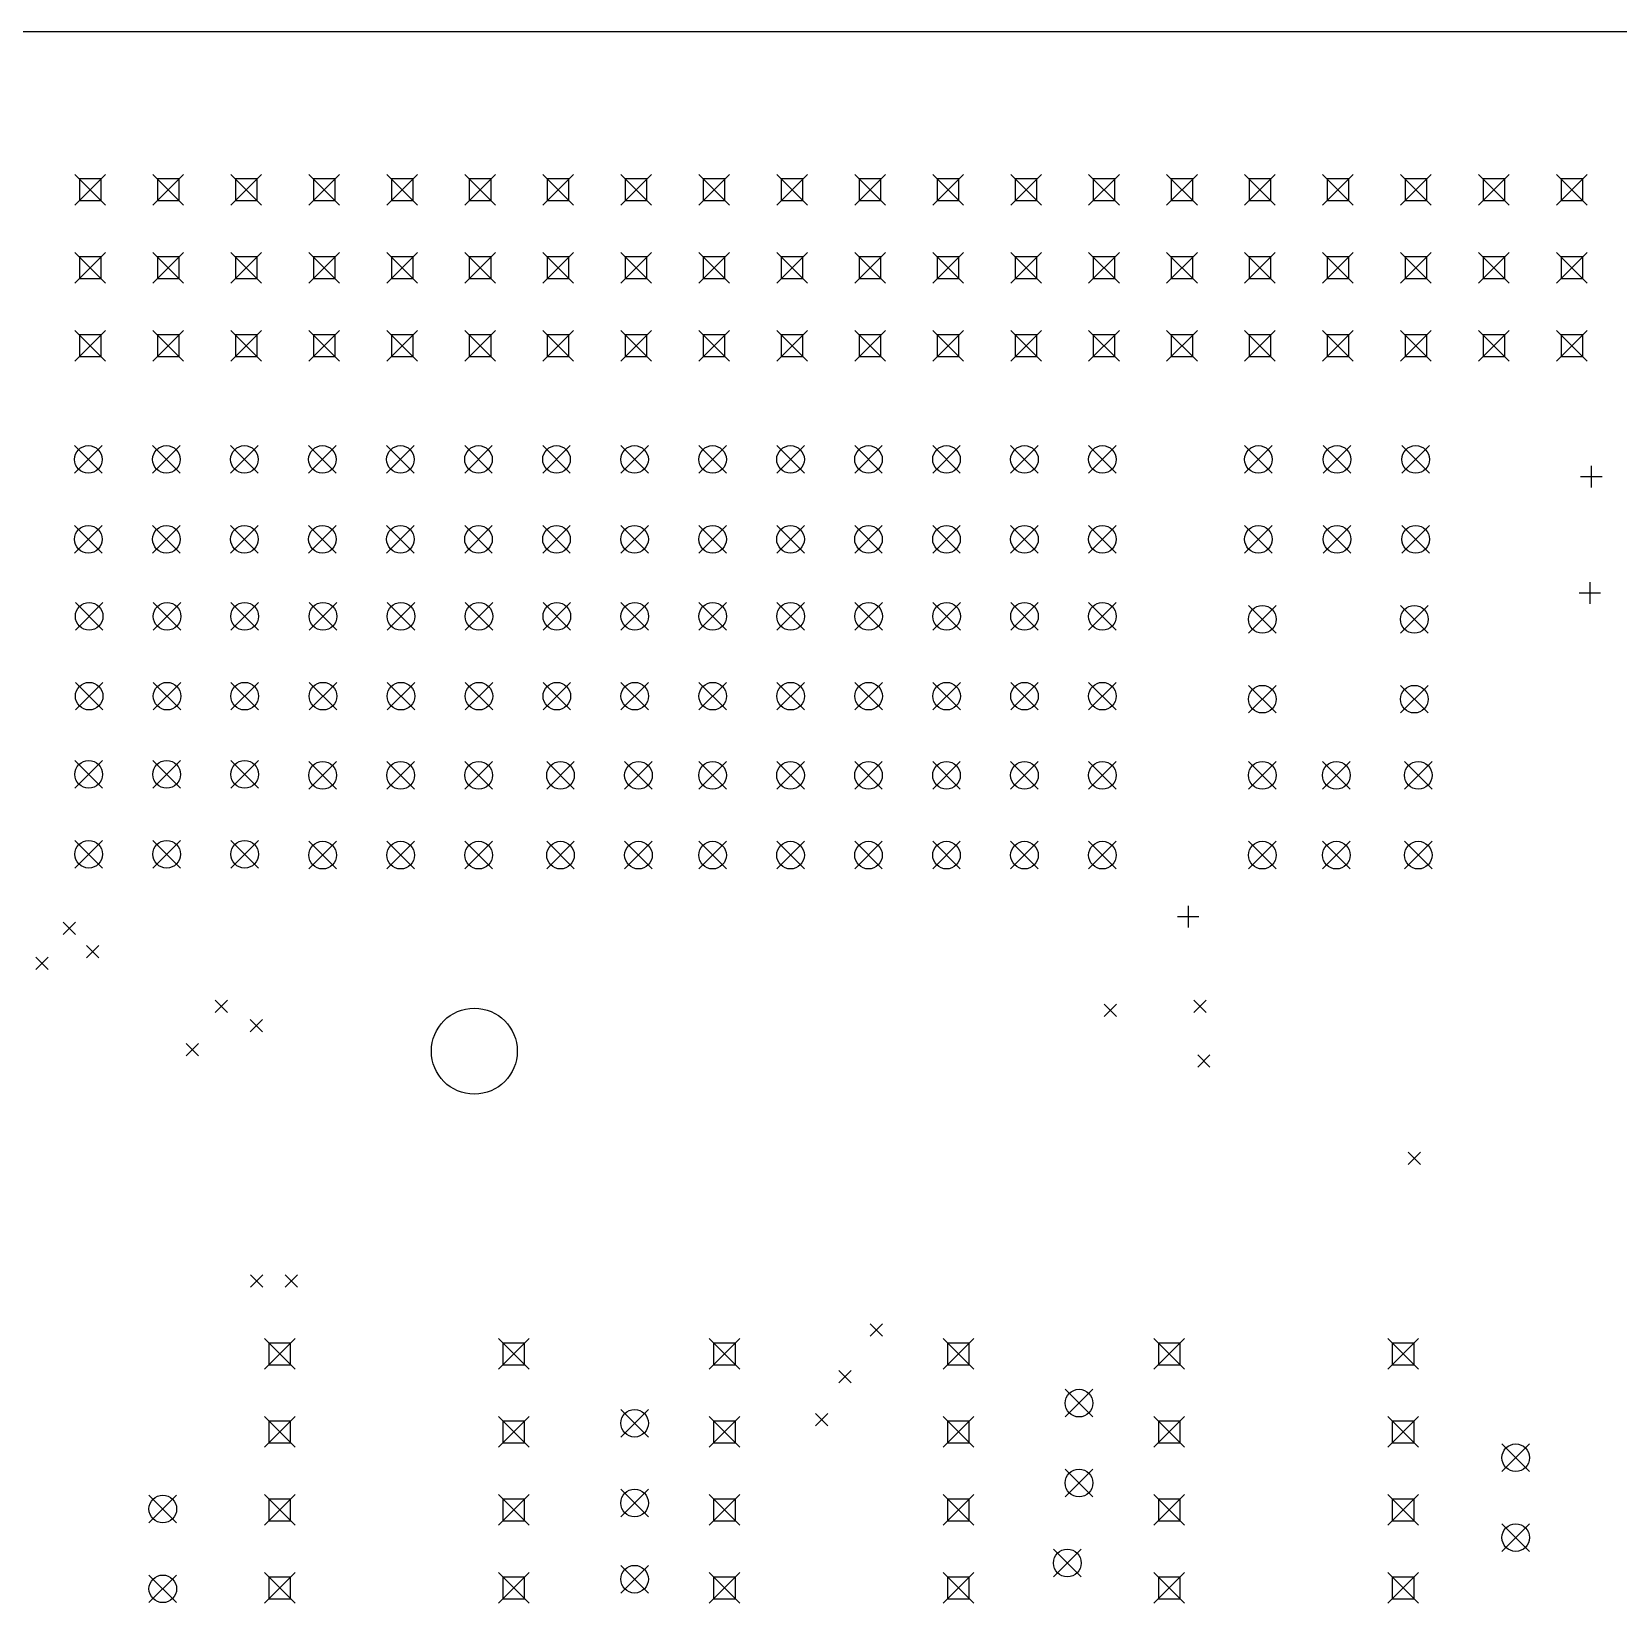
# Model space of a CAD drawing. Extents: x 10 to 419, y -285 to -23.
# Drawn here: x 265 to 316.6, y -74.2 to -23 of the extents above; entities that cross this region are included whole.
import ezdxf

# ---------------------------------------------------------------- set-up
doc = ezdxf.new("R2010")
doc.units = 0
doc.layers.add('BLACK', color=7, linetype='CONTINUOUS')

msp = doc.modelspace()

# ---------------------------------------------------------------- linework, layer by layer
at = {"layer": 'BLACK', "linetype": 'CONTINUOUS'}
for p, q in [((418.973, -23), (12.573, -23)), ((266.378, -27.6453), (267.378, -28.6453)), ((267.378, -27.6453), (266.378, -28.6453)), ((267.231, -27.7918), (266.524, -27.7918)), ((266.524, -27.7918), (266.524, -28.4989)), ((267.231, -28.4989), (267.231, -27.7918)), ((268.918, -27.6453), (269.918, -28.6453)), ((269.918, -27.6453), (268.918, -28.6453)), ((269.771, -27.7918), (269.064, -27.7918)), ((269.064, -27.7918), (269.064, -28.4989)), ((269.771, -28.4989), (269.771, -27.7918)), ((271.458, -27.6453), (272.458, -28.6453)), ((272.458, -27.6453), (271.458, -28.6453)), ((272.311, -27.7918), (271.604, -27.7918)), ((271.604, -27.7918), (271.604, -28.4989)), ((272.311, -28.4989), (272.311, -27.7918)), ((273.998, -27.6453), (274.998, -28.6453)), ((274.998, -27.6453), (273.998, -28.6453)), ((274.851, -27.7918), (274.144, -27.7918)), ((274.144, -27.7918), (274.144, -28.4989)), ((274.851, -28.4989), (274.851, -27.7918)), ((276.538, -27.6453), (277.538, -28.6453)), ((277.538, -27.6453), (276.538, -28.6453)), ((277.391, -27.7918), (276.684, -27.7918)), ((276.684, -27.7918), (276.684, -28.4989)), ((277.391, -28.4989), (277.391, -27.7918)), ((279.078, -27.6453), (280.078, -28.6453)), ((280.078, -27.6453), (279.078, -28.6453)), ((279.931, -27.7918), (279.224, -27.7918)), ((279.224, -27.7918), (279.224, -28.4989)), ((279.931, -28.4989), (279.931, -27.7918)), ((281.618, -27.6453), (282.618, -28.6453)), ((282.618, -27.6453), (281.618, -28.6453)), ((282.471, -27.7918), (281.764, -27.7918)), ((281.764, -27.7918), (281.764, -28.4989)), ((282.471, -28.4989), (282.471, -27.7918)), ((284.158, -27.6453), (285.158, -28.6453)), ((285.158, -27.6453), (284.158, -28.6453)), ((285.011, -27.7918), (284.304, -27.7918)), ((284.304, -27.7918), (284.304, -28.4989)), ((285.011, -28.4989), (285.011, -27.7918)), ((286.698, -27.6453), (287.698, -28.6453)), ((287.698, -27.6453), (286.698, -28.6453)), ((287.551, -27.7918), (286.844, -27.7918)), ((286.844, -27.7918), (286.844, -28.4989)), ((287.551, -28.4989), (287.551, -27.7918)), ((289.238, -27.6453), (290.238, -28.6453)), ((290.238, -27.6453), (289.238, -28.6453)), ((290.091, -27.7918), (289.384, -27.7918)), ((289.384, -27.7918), (289.384, -28.4989)), ((290.091, -28.4989), (290.091, -27.7918)), ((291.778, -27.6453), (292.778, -28.6453)), ((292.778, -27.6453), (291.778, -28.6453)), ((292.631, -27.7918), (291.924, -27.7918)), ((291.924, -27.7918), (291.924, -28.4989)), ((292.631, -28.4989), (292.631, -27.7918)), ((294.318, -27.6453), (295.318, -28.6453)), ((295.318, -27.6453), (294.318, -28.6453)), ((295.171, -27.7918), (294.464, -27.7918)), ((294.464, -27.7918), (294.464, -28.4989)), ((295.171, -28.4989), (295.171, -27.7918)), ((296.858, -27.6453), (297.858, -28.6453)), ((297.858, -27.6453), (296.858, -28.6453)), ((297.711, -27.7918), (297.004, -27.7918)), ((297.004, -27.7918), (297.004, -28.4989)), ((297.711, -28.4989), (297.711, -27.7918)), ((299.398, -27.6453), (300.398, -28.6453)), ((300.398, -27.6453), (299.398, -28.6453)), ((300.251, -27.7918), (299.544, -27.7918)), ((299.544, -27.7918), (299.544, -28.4989)), ((300.251, -28.4989), (300.251, -27.7918)), ((301.938, -27.6453), (302.938, -28.6453)), ((302.938, -27.6453), (301.938, -28.6453)), ((302.791, -27.7918), (302.084, -27.7918)), ((302.084, -27.7918), (302.084, -28.4989)), ((302.791, -28.4989), (302.791, -27.7918)), ((304.478, -27.6453), (305.478, -28.6453)), ((305.478, -27.6453), (304.478, -28.6453)), ((305.331, -27.7918), (304.624, -27.7918)), ((304.624, -27.7918), (304.624, -28.4989)), ((305.331, -28.4989), (305.331, -27.7918)), ((307.018, -27.6453), (308.018, -28.6453)), ((308.018, -27.6453), (307.018, -28.6453)), ((307.871, -27.7918), (307.164, -27.7918)), ((307.164, -27.7918), (307.164, -28.4989)), ((307.871, -28.4989), (307.871, -27.7918)), ((309.558, -27.6453), (310.558, -28.6453)), ((310.558, -27.6453), (309.558, -28.6453)), ((310.411, -27.7918), (309.704, -27.7918)), ((309.704, -27.7918), (309.704, -28.4989)), ((310.411, -28.4989), (310.411, -27.7918)), ((312.098, -27.6453), (313.098, -28.6453)), ((313.098, -27.6453), (312.098, -28.6453)), ((312.951, -27.7918), (312.244, -27.7918)), ((312.244, -27.7918), (312.244, -28.4989)), ((312.951, -28.4989), (312.951, -27.7918)), ((314.638, -27.6453), (315.638, -28.6453)), ((315.638, -27.6453), (314.638, -28.6453)), ((315.491, -27.7918), (314.784, -27.7918)), ((314.784, -27.7918), (314.784, -28.4989)), ((315.491, -28.4989), (315.491, -27.7918)), ((266.524, -28.4989), (267.231, -28.4989)), ((269.064, -28.4989), (269.771, -28.4989)), ((271.604, -28.4989), (272.311, -28.4989)), ((274.144, -28.4989), (274.851, -28.4989)), ((276.684, -28.4989), (277.391, -28.4989)), ((279.224, -28.4989), (279.931, -28.4989)), ((281.764, -28.4989), (282.471, -28.4989)), ((284.304, -28.4989), (285.011, -28.4989)), ((286.844, -28.4989), (287.551, -28.4989)), ((289.384, -28.4989), (290.091, -28.4989)), ((291.924, -28.4989), (292.631, -28.4989)), ((294.464, -28.4989), (295.171, -28.4989)), ((297.004, -28.4989), (297.711, -28.4989)), ((299.544, -28.4989), (300.251, -28.4989)), ((302.084, -28.4989), (302.791, -28.4989)), ((304.624, -28.4989), (305.331, -28.4989)), ((307.164, -28.4989), (307.871, -28.4989)), ((309.704, -28.4989), (310.411, -28.4989)), ((312.244, -28.4989), (312.951, -28.4989)), ((314.784, -28.4989), (315.491, -28.4989)), ((266.378, -30.1853), (267.378, -31.1853)), ((267.378, -30.1853), (266.378, -31.1853)), ((267.231, -30.3318), (266.524, -30.3318)), ((266.524, -30.3318), (266.524, -31.0389)), ((267.231, -31.0389), (267.231, -30.3318)), ((268.918, -30.1853), (269.918, -31.1853)), ((269.918, -30.1853), (268.918, -31.1853)), ((269.771, -30.3318), (269.064, -30.3318)), ((269.064, -30.3318), (269.064, -31.0389)), ((269.771, -31.0389), (269.771, -30.3318)), ((271.458, -30.1853), (272.458, -31.1853)), ((272.458, -30.1853), (271.458, -31.1853)), ((272.311, -30.3318), (271.604, -30.3318)), ((271.604, -30.3318), (271.604, -31.0389)), ((272.311, -31.0389), (272.311, -30.3318)), ((273.998, -30.1853), (274.998, -31.1853)), ((274.998, -30.1853), (273.998, -31.1853)), ((274.851, -30.3318), (274.144, -30.3318)), ((274.144, -30.3318), (274.144, -31.0389)), ((274.851, -31.0389), (274.851, -30.3318)), ((276.538, -30.1853), (277.538, -31.1853)), ((277.538, -30.1853), (276.538, -31.1853)), ((277.391, -30.3318), (276.684, -30.3318)), ((276.684, -30.3318), (276.684, -31.0389)), ((277.391, -31.0389), (277.391, -30.3318)), ((279.078, -30.1853), (280.078, -31.1853)), ((280.078, -30.1853), (279.078, -31.1853)), ((279.931, -30.3318), (279.224, -30.3318)), ((279.224, -30.3318), (279.224, -31.0389)), ((279.931, -31.0389), (279.931, -30.3318)), ((281.618, -30.1853), (282.618, -31.1853)), ((282.618, -30.1853), (281.618, -31.1853)), ((282.471, -30.3318), (281.764, -30.3318)), ((281.764, -30.3318), (281.764, -31.0389)), ((282.471, -31.0389), (282.471, -30.3318)), ((284.158, -30.1853), (285.158, -31.1853)), ((285.158, -30.1853), (284.158, -31.1853)), ((285.011, -30.3318), (284.304, -30.3318)), ((284.304, -30.3318), (284.304, -31.0389)), ((285.011, -31.0389), (285.011, -30.3318)), ((286.698, -30.1853), (287.698, -31.1853)), ((287.698, -30.1853), (286.698, -31.1853)), ((287.551, -30.3318), (286.844, -30.3318)), ((286.844, -30.3318), (286.844, -31.0389)), ((287.551, -31.0389), (287.551, -30.3318)), ((289.238, -30.1853), (290.238, -31.1853)), ((290.238, -30.1853), (289.238, -31.1853)), ((290.091, -30.3318), (289.384, -30.3318)), ((289.384, -30.3318), (289.384, -31.0389)), ((290.091, -31.0389), (290.091, -30.3318)), ((291.778, -30.1853), (292.778, -31.1853)), ((292.778, -30.1853), (291.778, -31.1853)), ((292.631, -30.3318), (291.924, -30.3318)), ((291.924, -30.3318), (291.924, -31.0389)), ((292.631, -31.0389), (292.631, -30.3318)), ((294.318, -30.1853), (295.318, -31.1853)), ((295.318, -30.1853), (294.318, -31.1853)), ((295.171, -30.3318), (294.464, -30.3318)), ((294.464, -30.3318), (294.464, -31.0389)), ((295.171, -31.0389), (295.171, -30.3318)), ((296.858, -30.1853), (297.858, -31.1853)), ((297.858, -30.1853), (296.858, -31.1853)), ((297.711, -30.3318), (297.004, -30.3318)), ((297.004, -30.3318), (297.004, -31.0389)), ((297.711, -31.0389), (297.711, -30.3318)), ((299.398, -30.1853), (300.398, -31.1853)), ((300.398, -30.1853), (299.398, -31.1853)), ((300.251, -30.3318), (299.544, -30.3318)), ((299.544, -30.3318), (299.544, -31.0389)), ((300.251, -31.0389), (300.251, -30.3318)), ((301.938, -30.1853), (302.938, -31.1853)), ((302.938, -30.1853), (301.938, -31.1853)), ((302.791, -30.3318), (302.084, -30.3318)), ((302.084, -30.3318), (302.084, -31.0389)), ((302.791, -31.0389), (302.791, -30.3318)), ((304.478, -30.1853), (305.478, -31.1853)), ((305.478, -30.1853), (304.478, -31.1853)), ((305.331, -30.3318), (304.624, -30.3318)), ((304.624, -30.3318), (304.624, -31.0389)), ((305.331, -31.0389), (305.331, -30.3318)), ((307.018, -30.1853), (308.018, -31.1853)), ((308.018, -30.1853), (307.018, -31.1853)), ((307.871, -30.3318), (307.164, -30.3318)), ((307.164, -30.3318), (307.164, -31.0389)), ((307.871, -31.0389), (307.871, -30.3318)), ((309.558, -30.1853), (310.558, -31.1853)), ((310.558, -30.1853), (309.558, -31.1853)), ((310.411, -30.3318), (309.704, -30.3318)), ((309.704, -30.3318), (309.704, -31.0389)), ((310.411, -31.0389), (310.411, -30.3318)), ((312.098, -30.1853), (313.098, -31.1853)), ((313.098, -30.1853), (312.098, -31.1853)), ((312.951, -30.3318), (312.244, -30.3318)), ((312.244, -30.3318), (312.244, -31.0389)), ((312.951, -31.0389), (312.951, -30.3318)), ((314.638, -30.1853), (315.638, -31.1853)), ((315.638, -30.1853), (314.638, -31.1853)), ((315.491, -30.3318), (314.784, -30.3318)), ((314.784, -30.3318), (314.784, -31.0389)), ((315.491, -31.0389), (315.491, -30.3318)), ((266.524, -31.0389), (267.231, -31.0389)), ((269.064, -31.0389), (269.771, -31.0389)), ((271.604, -31.0389), (272.311, -31.0389)), ((274.144, -31.0389), (274.851, -31.0389)), ((276.684, -31.0389), (277.391, -31.0389)), ((279.224, -31.0389), (279.931, -31.0389)), ((281.764, -31.0389), (282.471, -31.0389)), ((284.304, -31.0389), (285.011, -31.0389)), ((286.844, -31.0389), (287.551, -31.0389)), ((289.384, -31.0389), (290.091, -31.0389)), ((291.924, -31.0389), (292.631, -31.0389)), ((294.464, -31.0389), (295.171, -31.0389)), ((297.004, -31.0389), (297.711, -31.0389)), ((299.544, -31.0389), (300.251, -31.0389)), ((302.084, -31.0389), (302.791, -31.0389)), ((304.624, -31.0389), (305.331, -31.0389)), ((307.164, -31.0389), (307.871, -31.0389)), ((309.704, -31.0389), (310.411, -31.0389)), ((312.244, -31.0389), (312.951, -31.0389)), ((314.784, -31.0389), (315.491, -31.0389)), ((266.378, -32.7253), (267.378, -33.7253)), ((267.378, -32.7253), (266.378, -33.7253)), ((267.231, -32.8718), (266.524, -32.8718)), ((266.524, -32.8718), (266.524, -33.5789)), ((267.231, -33.5789), (267.231, -32.8718)), ((268.918, -32.7253), (269.918, -33.7253)), ((269.918, -32.7253), (268.918, -33.7253)), ((269.771, -32.8718), (269.064, -32.8718)), ((269.064, -32.8718), (269.064, -33.5789)), ((269.771, -33.5789), (269.771, -32.8718)), ((271.458, -32.7253), (272.458, -33.7253)), ((272.458, -32.7253), (271.458, -33.7253)), ((272.311, -32.8718), (271.604, -32.8718)), ((271.604, -32.8718), (271.604, -33.5789)), ((272.311, -33.5789), (272.311, -32.8718)), ((273.998, -32.7253), (274.998, -33.7253)), ((274.998, -32.7253), (273.998, -33.7253)), ((274.851, -32.8718), (274.144, -32.8718)), ((274.144, -32.8718), (274.144, -33.5789)), ((274.851, -33.5789), (274.851, -32.8718)), ((276.538, -32.7253), (277.538, -33.7253)), ((277.538, -32.7253), (276.538, -33.7253)), ((277.391, -32.8718), (276.684, -32.8718)), ((276.684, -32.8718), (276.684, -33.5789)), ((277.391, -33.5789), (277.391, -32.8718)), ((279.078, -32.7253), (280.078, -33.7253)), ((280.078, -32.7253), (279.078, -33.7253)), ((279.931, -32.8718), (279.224, -32.8718)), ((279.224, -32.8718), (279.224, -33.5789)), ((279.931, -33.5789), (279.931, -32.8718)), ((281.618, -32.7253), (282.618, -33.7253)), ((282.618, -32.7253), (281.618, -33.7253)), ((282.471, -32.8718), (281.764, -32.8718)), ((281.764, -32.8718), (281.764, -33.5789)), ((282.471, -33.5789), (282.471, -32.8718)), ((284.158, -32.7253), (285.158, -33.7253)), ((285.158, -32.7253), (284.158, -33.7253)), ((285.011, -32.8718), (284.304, -32.8718)), ((284.304, -32.8718), (284.304, -33.5789)), ((285.011, -33.5789), (285.011, -32.8718)), ((286.698, -32.7253), (287.698, -33.7253)), ((287.698, -32.7253), (286.698, -33.7253)), ((287.551, -32.8718), (286.844, -32.8718)), ((286.844, -32.8718), (286.844, -33.5789)), ((287.551, -33.5789), (287.551, -32.8718)), ((289.238, -32.7253), (290.238, -33.7253)), ((290.238, -32.7253), (289.238, -33.7253)), ((290.091, -32.8718), (289.384, -32.8718)), ((289.384, -32.8718), (289.384, -33.5789)), ((290.091, -33.5789), (290.091, -32.8718)), ((291.778, -32.7253), (292.778, -33.7253)), ((292.778, -32.7253), (291.778, -33.7253)), ((292.631, -32.8718), (291.924, -32.8718)), ((291.924, -32.8718), (291.924, -33.5789)), ((292.631, -33.5789), (292.631, -32.8718)), ((294.318, -32.7253), (295.318, -33.7253)), ((295.318, -32.7253), (294.318, -33.7253)), ((295.171, -32.8718), (294.464, -32.8718)), ((294.464, -32.8718), (294.464, -33.5789)), ((295.171, -33.5789), (295.171, -32.8718)), ((296.858, -32.7253), (297.858, -33.7253)), ((297.858, -32.7253), (296.858, -33.7253)), ((297.711, -32.8718), (297.004, -32.8718)), ((297.004, -32.8718), (297.004, -33.5789)), ((297.711, -33.5789), (297.711, -32.8718)), ((299.398, -32.7253), (300.398, -33.7253)), ((300.398, -32.7253), (299.398, -33.7253)), ((300.251, -32.8718), (299.544, -32.8718)), ((299.544, -32.8718), (299.544, -33.5789)), ((300.251, -33.5789), (300.251, -32.8718)), ((301.938, -32.7253), (302.938, -33.7253)), ((302.938, -32.7253), (301.938, -33.7253)), ((302.791, -32.8718), (302.084, -32.8718)), ((302.084, -32.8718), (302.084, -33.5789)), ((302.791, -33.5789), (302.791, -32.8718)), ((304.478, -32.7253), (305.478, -33.7253)), ((305.478, -32.7253), (304.478, -33.7253)), ((305.331, -32.8718), (304.624, -32.8718)), ((304.624, -32.8718), (304.624, -33.5789)), ((305.331, -33.5789), (305.331, -32.8718)), ((307.018, -32.7253), (308.018, -33.7253)), ((308.018, -32.7253), (307.018, -33.7253)), ((307.871, -32.8718), (307.164, -32.8718)), ((307.164, -32.8718), (307.164, -33.5789)), ((307.871, -33.5789), (307.871, -32.8718)), ((309.558, -32.7253), (310.558, -33.7253)), ((310.558, -32.7253), (309.558, -33.7253)), ((310.411, -32.8718), (309.704, -32.8718)), ((309.704, -32.8718), (309.704, -33.5789)), ((310.411, -33.5789), (310.411, -32.8718)), ((312.098, -32.7253), (313.098, -33.7253)), ((313.098, -32.7253), (312.098, -33.7253)), ((312.951, -32.8718), (312.244, -32.8718)), ((312.244, -32.8718), (312.244, -33.5789)), ((312.951, -33.5789), (312.951, -32.8718)), ((314.638, -32.7253), (315.638, -33.7253)), ((315.638, -32.7253), (314.638, -33.7253)), ((315.491, -32.8718), (314.784, -32.8718)), ((314.784, -32.8718), (314.784, -33.5789)), ((315.491, -33.5789), (315.491, -32.8718)), ((266.524, -33.5789), (267.231, -33.5789)), ((269.064, -33.5789), (269.771, -33.5789)), ((271.604, -33.5789), (272.311, -33.5789)), ((274.144, -33.5789), (274.851, -33.5789)), ((276.684, -33.5789), (277.391, -33.5789)), ((279.224, -33.5789), (279.931, -33.5789)), ((281.764, -33.5789), (282.471, -33.5789)), ((284.304, -33.5789), (285.011, -33.5789)), ((286.844, -33.5789), (287.551, -33.5789)), ((289.384, -33.5789), (290.091, -33.5789)), ((291.924, -33.5789), (292.631, -33.5789)), ((294.464, -33.5789), (295.171, -33.5789)), ((297.004, -33.5789), (297.711, -33.5789)), ((299.544, -33.5789), (300.251, -33.5789)), ((302.084, -33.5789), (302.791, -33.5789)), ((304.624, -33.5789), (305.331, -33.5789)), ((307.164, -33.5789), (307.871, -33.5789)), ((309.704, -33.5789), (310.411, -33.5789)), ((312.244, -33.5789), (312.951, -33.5789)), ((314.784, -33.5789), (315.491, -33.5789)), ((266.366, -36.4791), (267.266, -37.3791)), ((267.266, -36.4791), (266.366, -37.3791)), ((268.907, -36.4791), (269.807, -37.3791)), ((269.807, -36.4791), (268.907, -37.3791)), ((271.449, -36.4791), (272.349, -37.3791)), ((272.349, -36.4791), (271.449, -37.3791)), ((273.99, -36.4791), (274.89, -37.3791)), ((274.89, -36.4791), (273.99, -37.3791)), ((276.531, -36.4791), (277.431, -37.3791)), ((277.431, -36.4791), (276.531, -37.3791)), ((279.073, -36.4791), (279.973, -37.3791)), ((279.973, -36.4791), (279.073, -37.3791)), ((281.614, -36.4791), (282.514, -37.3791)), ((282.514, -36.4791), (281.614, -37.3791)), ((284.156, -36.4791), (285.056, -37.3791)), ((285.056, -36.4791), (284.156, -37.3791)), ((286.697, -36.4791), (287.597, -37.3791)), ((287.597, -36.4791), (286.697, -37.3791)), ((289.237, -36.4791), (290.137, -37.3791)), ((290.137, -36.4791), (289.237, -37.3791)), ((291.777, -36.4791), (292.677, -37.3791)), ((292.677, -36.4791), (291.777, -37.3791)), ((294.317, -36.4791), (295.217, -37.3791)), ((295.217, -36.4791), (294.317, -37.3791)), ((296.857, -36.4791), (297.757, -37.3791)), ((297.757, -36.4791), (296.857, -37.3791)), ((299.397, -36.4791), (300.297, -37.3791)), ((300.297, -36.4791), (299.397, -37.3791)), ((304.477, -36.4791), (305.377, -37.3791)), ((305.377, -36.4791), (304.477, -37.3791)), ((307.038, -36.4791), (307.938, -37.3791)), ((307.938, -36.4791), (307.038, -37.3791)), ((309.599, -36.4791), (310.499, -37.3791)), ((310.499, -36.4791), (309.599, -37.3791)), ((315.77, -37.14), (315.77, -37.84)), ((315.42, -37.49), (316.12, -37.49)), ((266.366, -39.0791), (267.266, -39.9791)), ((267.266, -39.0791), (266.366, -39.9791)), ((268.907, -39.0791), (269.807, -39.9791)), ((269.807, -39.0791), (268.907, -39.9791)), ((271.449, -39.0791), (272.349, -39.9791)), ((272.349, -39.0791), (271.449, -39.9791)), ((273.99, -39.0791), (274.89, -39.9791)), ((274.89, -39.0791), (273.99, -39.9791)), ((276.531, -39.0791), (277.431, -39.9791)), ((277.431, -39.0791), (276.531, -39.9791)), ((279.073, -39.0791), (279.973, -39.9791)), ((279.973, -39.0791), (279.073, -39.9791)), ((281.614, -39.0791), (282.514, -39.9791)), ((282.514, -39.0791), (281.614, -39.9791)), ((284.156, -39.0791), (285.056, -39.9791)), ((285.056, -39.0791), (284.156, -39.9791)), ((286.697, -39.0791), (287.597, -39.9791)), ((287.597, -39.0791), (286.697, -39.9791)), ((289.237, -39.0791), (290.137, -39.9791)), ((290.137, -39.0791), (289.237, -39.9791)), ((291.777, -39.0791), (292.677, -39.9791)), ((292.677, -39.0791), (291.777, -39.9791)), ((294.317, -39.0791), (295.217, -39.9791)), ((295.217, -39.0791), (294.317, -39.9791)), ((296.857, -39.0791), (297.757, -39.9791)), ((297.757, -39.0791), (296.857, -39.9791)), ((299.397, -39.0791), (300.297, -39.9791)), ((300.297, -39.0791), (299.397, -39.9791)), ((304.477, -39.0791), (305.377, -39.9791)), ((305.377, -39.0791), (304.477, -39.9791)), ((307.038, -39.0791), (307.938, -39.9791)), ((307.938, -39.0791), (307.038, -39.9791)), ((309.599, -39.0791), (310.499, -39.9791)), ((310.499, -39.0791), (309.599, -39.9791)), ((315.372, -41.2771), (316.072, -41.2771)), ((315.722, -40.9271), (315.722, -41.6271)), ((266.391, -41.5891), (267.291, -42.4891)), ((267.291, -41.5891), (266.391, -42.4891)), ((268.93, -41.5891), (269.83, -42.4891)), ((269.83, -41.5891), (268.93, -42.4891)), ((271.457, -41.5891), (272.357, -42.4891)), ((272.357, -41.5891), (271.457, -42.4891)), ((274.008, -41.5891), (274.908, -42.4891)), ((274.908, -41.5891), (274.008, -42.4891)), ((276.547, -41.5891), (277.447, -42.4891)), ((277.447, -41.5891), (276.547, -42.4891)), ((279.086, -41.5891), (279.986, -42.4891)), ((279.986, -41.5891), (279.086, -42.4891)), ((281.625, -41.5891), (282.525, -42.4891)), ((282.525, -41.5891), (281.625, -42.4891)), ((284.164, -41.5891), (285.064, -42.4891)), ((285.064, -41.5891), (284.164, -42.4891)), ((286.703, -41.5891), (287.603, -42.4891)), ((287.603, -41.5891), (286.703, -42.4891)), ((289.241, -41.5891), (290.141, -42.4891)), ((290.141, -41.5891), (289.241, -42.4891)), ((291.78, -41.5891), (292.68, -42.4891)), ((292.68, -41.5891), (291.78, -42.4891)), ((294.319, -41.5891), (295.219, -42.4891)), ((295.219, -41.5891), (294.319, -42.4891)), ((296.858, -41.5891), (297.758, -42.4891)), ((297.758, -41.5891), (296.858, -42.4891)), ((299.397, -41.5891), (300.297, -42.4891)), ((300.297, -41.5891), (299.397, -42.4891)), ((304.604, -41.6861), (305.504, -42.5861)), ((305.504, -41.6861), (304.604, -42.5861)), ((309.557, -41.6861), (310.457, -42.5861)), ((310.457, -41.6861), (309.557, -42.5861)), ((266.391, -44.1891), (267.291, -45.0891)), ((267.291, -44.1891), (266.391, -45.0891)), ((268.93, -44.1891), (269.83, -45.0891)), ((269.83, -44.1891), (268.93, -45.0891)), ((271.457, -44.1891), (272.357, -45.0891)), ((272.357, -44.1891), (271.457, -45.0891)), ((274.008, -44.1891), (274.908, -45.0891)), ((274.908, -44.1891), (274.008, -45.0891)), ((276.547, -44.1891), (277.447, -45.0891)), ((277.447, -44.1891), (276.547, -45.0891)), ((279.086, -44.1891), (279.986, -45.0891)), ((279.986, -44.1891), (279.086, -45.0891)), ((281.625, -44.1891), (282.525, -45.0891)), ((282.525, -44.1891), (281.625, -45.0891)), ((284.164, -44.1891), (285.064, -45.0891)), ((285.064, -44.1891), (284.164, -45.0891)), ((286.703, -44.1891), (287.603, -45.0891)), ((287.603, -44.1891), (286.703, -45.0891)), ((289.241, -44.1891), (290.141, -45.0891)), ((290.141, -44.1891), (289.241, -45.0891)), ((291.78, -44.1891), (292.68, -45.0891)), ((292.68, -44.1891), (291.78, -45.0891)), ((294.319, -44.1891), (295.219, -45.0891)), ((295.219, -44.1891), (294.319, -45.0891)), ((296.858, -44.1891), (297.758, -45.0891)), ((297.758, -44.1891), (296.858, -45.0891)), ((299.397, -44.1891), (300.297, -45.0891)), ((300.297, -44.1891), (299.397, -45.0891)), ((304.604, -44.2861), (305.504, -45.1861)), ((305.504, -44.2861), (304.604, -45.1861)), ((309.557, -44.2861), (310.457, -45.1861)), ((310.457, -44.2861), (309.557, -45.1861)), ((266.377, -46.7361), (267.277, -47.6361)), ((267.277, -46.7361), (266.377, -47.6361)), ((268.917, -46.7361), (269.817, -47.6361)), ((269.817, -46.7361), (268.917, -47.6361)), ((271.457, -46.7361), (272.357, -47.6361)), ((272.357, -46.7361), (271.457, -47.6361)), ((273.997, -46.7661), (274.897, -47.6661)), ((274.897, -46.7661), (273.997, -47.6661)), ((276.537, -46.7661), (277.437, -47.6661)), ((277.437, -46.7661), (276.537, -47.6661)), ((279.077, -46.7661), (279.977, -47.6661)), ((279.977, -46.7661), (279.077, -47.6661)), ((281.744, -46.7661), (282.644, -47.6661)), ((282.644, -46.7661), (281.744, -47.6661)), ((284.284, -46.7661), (285.184, -47.6661)), ((285.184, -46.7661), (284.284, -47.6661)), ((286.697, -46.7661), (287.597, -47.6661)), ((287.597, -46.7661), (286.697, -47.6661)), ((289.237, -46.7661), (290.137, -47.6661)), ((290.137, -46.7661), (289.237, -47.6661)), ((291.777, -46.7661), (292.677, -47.6661)), ((292.677, -46.7661), (291.777, -47.6661)), ((294.317, -46.7661), (295.217, -47.6661)), ((295.217, -46.7661), (294.317, -47.6661)), ((296.857, -46.7661), (297.757, -47.6661)), ((297.757, -46.7661), (296.857, -47.6661)), ((299.397, -46.7661), (300.297, -47.6661)), ((300.297, -46.7661), (299.397, -47.6661)), ((304.604, -46.7661), (305.504, -47.6661)), ((305.504, -46.7661), (304.604, -47.6661)), ((307.017, -46.7661), (307.917, -47.6661)), ((307.917, -46.7661), (307.017, -47.6661)), ((309.684, -46.7661), (310.584, -47.6661)), ((310.584, -46.7661), (309.684, -47.6661)), ((266.377, -49.3361), (267.277, -50.2361)), ((267.277, -49.3361), (266.377, -50.2361)), ((268.917, -49.3361), (269.817, -50.2361)), ((269.817, -49.3361), (268.917, -50.2361)), ((271.457, -49.3361), (272.357, -50.2361)), ((272.357, -49.3361), (271.457, -50.2361)), ((273.997, -49.3661), (274.897, -50.2661)), ((274.897, -49.3661), (273.997, -50.2661)), ((276.537, -49.3661), (277.437, -50.2661)), ((277.437, -49.3661), (276.537, -50.2661)), ((279.077, -49.3661), (279.977, -50.2661)), ((279.977, -49.3661), (279.077, -50.2661)), ((281.744, -49.3661), (282.644, -50.2661)), ((282.644, -49.3661), (281.744, -50.2661)), ((284.284, -49.3661), (285.184, -50.2661)), ((285.184, -49.3661), (284.284, -50.2661)), ((286.697, -49.3661), (287.597, -50.2661)), ((287.597, -49.3661), (286.697, -50.2661)), ((289.237, -49.3661), (290.137, -50.2661)), ((290.137, -49.3661), (289.237, -50.2661)), ((291.777, -49.3661), (292.677, -50.2661)), ((292.677, -49.3661), (291.777, -50.2661)), ((294.317, -49.3661), (295.217, -50.2661)), ((295.217, -49.3661), (294.317, -50.2661)), ((296.857, -49.3661), (297.757, -50.2661)), ((297.757, -49.3661), (296.857, -50.2661)), ((299.397, -49.3661), (300.297, -50.2661)), ((300.297, -49.3661), (299.397, -50.2661)), ((304.604, -49.3661), (305.504, -50.2661)), ((305.504, -49.3661), (304.604, -50.2661)), ((307.017, -49.3661), (307.917, -50.2661)), ((307.917, -49.3661), (307.017, -50.2661)), ((309.684, -49.3661), (310.584, -50.2661)), ((310.584, -49.3661), (309.684, -50.2661)), ((302.641, -51.4681), (302.641, -52.1681)), ((265.992, -51.9991), (266.392, -52.3991)), ((266.392, -51.9991), (265.992, -52.3991)), ((302.291, -51.8181), (302.991, -51.8181)), ((265.103, -53.1421), (265.503, -53.5421)), ((265.503, -53.1421), (265.103, -53.5421)), ((266.754, -52.7611), (267.154, -53.1611)), ((267.154, -52.7611), (266.754, -53.1611)), ((270.945, -54.5391), (271.345, -54.9391)), ((271.345, -54.5391), (270.945, -54.9391)), ((299.901, -54.6661), (300.301, -55.0661)), ((300.301, -54.6661), (299.901, -55.0661)), ((302.822, -54.5391), (303.222, -54.9391)), ((303.222, -54.5391), (302.822, -54.9391)), ((272.088, -55.1741), (272.488, -55.5741)), ((272.488, -55.1741), (272.088, -55.5741)), ((270, -55.95), (270.4, -56.35)), ((270.4, -55.95), (270, -56.35)), ((302.949, -56.3171), (303.349, -56.7171)), ((303.349, -56.3171), (302.949, -56.7171)), ((309.807, -59.4921), (310.207, -59.8921)), ((310.207, -59.4921), (309.807, -59.8921)), ((272.1, -63.4811), (272.5, -63.8811)), ((272.5, -63.4811), (272.1, -63.8811)), ((273.231, -63.4811), (273.631, -63.8811)), ((273.631, -63.4811), (273.231, -63.8811)), ((292.281, -65.0801), (292.681, -65.4801)), ((292.681, -65.0801), (292.281, -65.4801)), ((272.55, -65.5604), (273.55, -66.5604)), ((273.55, -65.5604), (272.55, -66.5604)), ((280.17, -65.5604), (281.17, -66.5604)), ((281.17, -65.5604), (280.17, -66.5604)), ((287.036, -65.5604), (288.036, -66.5604)), ((288.036, -65.5604), (287.036, -66.5604)), ((294.656, -65.5604), (295.656, -66.5604)), ((295.656, -65.5604), (294.656, -66.5604)), ((301.523, -65.5604), (302.523, -66.5604)), ((302.523, -65.5604), (301.523, -66.5604)), ((309.143, -65.5604), (310.143, -66.5604)), ((310.143, -65.5604), (309.143, -66.5604)), ((273.404, -65.7068), (272.696, -65.7068)), ((272.696, -65.7068), (272.696, -66.4139)), ((273.404, -66.4139), (273.404, -65.7068)), ((281.024, -65.7068), (280.316, -65.7068)), ((280.316, -65.7068), (280.316, -66.4139)), ((281.024, -66.4139), (281.024, -65.7068)), ((287.89, -65.7068), (287.183, -65.7068)), ((287.183, -65.7068), (287.183, -66.4139)), ((287.89, -66.4139), (287.89, -65.7068)), ((295.51, -65.7068), (294.803, -65.7068)), ((294.803, -65.7068), (294.803, -66.4139)), ((295.51, -66.4139), (295.51, -65.7068)), ((302.376, -65.7068), (301.669, -65.7068)), ((301.669, -65.7068), (301.669, -66.4139)), ((302.376, -66.4139), (302.376, -65.7068)), ((309.996, -65.7068), (309.289, -65.7068)), ((309.289, -65.7068), (309.289, -66.4139)), ((309.996, -66.4139), (309.996, -65.7068)), ((272.696, -66.4139), (273.404, -66.4139)), ((280.316, -66.4139), (281.024, -66.4139)), ((287.183, -66.4139), (287.89, -66.4139)), ((291.265, -66.6041), (291.665, -67.0041)), ((291.665, -66.6041), (291.265, -67.0041)), ((294.803, -66.4139), (295.51, -66.4139)), ((301.669, -66.4139), (302.376, -66.4139)), ((309.289, -66.4139), (309.996, -66.4139)), ((298.635, -67.2131), (299.535, -68.1131)), ((299.535, -67.2131), (298.635, -68.1131)), ((272.55, -68.1004), (273.55, -69.1004)), ((273.55, -68.1004), (272.55, -69.1004)), ((280.17, -68.1004), (281.17, -69.1004)), ((281.17, -68.1004), (280.17, -69.1004)), ((284.157, -67.8664), (285.057, -68.7664)), ((285.057, -67.8664), (284.157, -68.7664)), ((287.036, -68.1004), (288.036, -69.1004)), ((288.036, -68.1004), (287.036, -69.1004)), ((290.503, -68.0011), (290.903, -68.4011)), ((290.903, -68.0011), (290.503, -68.4011)), ((294.656, -68.1004), (295.656, -69.1004)), ((295.656, -68.1004), (294.656, -69.1004)), ((301.523, -68.1004), (302.523, -69.1004)), ((302.523, -68.1004), (301.523, -69.1004)), ((309.143, -68.1004), (310.143, -69.1004)), ((310.143, -68.1004), (309.143, -69.1004)), ((273.404, -68.2468), (272.696, -68.2468)), ((272.696, -68.2468), (272.696, -68.9539)), ((273.404, -68.9539), (273.404, -68.2468)), ((281.024, -68.2468), (280.316, -68.2468)), ((280.316, -68.2468), (280.316, -68.9539)), ((281.024, -68.9539), (281.024, -68.2468)), ((287.89, -68.2468), (287.183, -68.2468)), ((287.183, -68.2468), (287.183, -68.9539)), ((287.89, -68.9539), (287.89, -68.2468)), ((295.51, -68.2468), (294.803, -68.2468)), ((294.803, -68.2468), (294.803, -68.9539)), ((295.51, -68.9539), (295.51, -68.2468)), ((302.376, -68.2468), (301.669, -68.2468)), ((301.669, -68.2468), (301.669, -68.9539)), ((302.376, -68.9539), (302.376, -68.2468)), ((309.996, -68.2468), (309.289, -68.2468)), ((309.289, -68.2468), (309.289, -68.9539)), ((309.996, -68.9539), (309.996, -68.2468)), ((272.696, -68.9539), (273.404, -68.9539)), ((280.316, -68.9539), (281.024, -68.9539)), ((287.183, -68.9539), (287.89, -68.9539)), ((294.803, -68.9539), (295.51, -68.9539)), ((301.669, -68.9539), (302.376, -68.9539)), ((309.289, -68.9539), (309.996, -68.9539)), ((312.859, -68.9911), (313.759, -69.8911)), ((313.759, -68.9911), (312.859, -69.8911)), ((298.635, -69.8131), (299.535, -70.7131)), ((299.535, -69.8131), (298.635, -70.7131)), ((268.79, -70.6604), (269.69, -71.5604)), ((269.69, -70.6604), (268.79, -71.5604)), ((272.55, -70.6404), (273.55, -71.6404)), ((273.55, -70.6404), (272.55, -71.6404)), ((273.404, -70.7868), (272.696, -70.7868)), ((272.696, -70.7868), (272.696, -71.4939)), ((273.404, -71.4939), (273.404, -70.7868)), ((280.17, -70.6404), (281.17, -71.6404)), ((281.17, -70.6404), (280.17, -71.6404)), ((281.024, -70.7868), (280.316, -70.7868)), ((280.316, -70.7868), (280.316, -71.4939)), ((281.024, -71.4939), (281.024, -70.7868)), ((284.157, -70.4664), (285.057, -71.3664)), ((285.057, -70.4664), (284.157, -71.3664)), ((287.036, -70.6404), (288.036, -71.6404)), ((288.036, -70.6404), (287.036, -71.6404)), ((287.89, -70.7868), (287.183, -70.7868)), ((287.183, -70.7868), (287.183, -71.4939)), ((287.89, -71.4939), (287.89, -70.7868)), ((294.656, -70.6404), (295.656, -71.6404)), ((295.656, -70.6404), (294.656, -71.6404)), ((295.51, -70.7868), (294.803, -70.7868)), ((294.803, -70.7868), (294.803, -71.4939)), ((295.51, -71.4939), (295.51, -70.7868)), ((301.523, -70.6404), (302.523, -71.6404)), ((302.523, -70.6404), (301.523, -71.6404)), ((302.376, -70.7868), (301.669, -70.7868)), ((301.669, -70.7868), (301.669, -71.4939)), ((302.376, -71.4939), (302.376, -70.7868)), ((309.143, -70.6404), (310.143, -71.6404)), ((310.143, -70.6404), (309.143, -71.6404)), ((309.996, -70.7868), (309.289, -70.7868)), ((309.289, -70.7868), (309.289, -71.4939)), ((309.996, -71.4939), (309.996, -70.7868)), ((272.696, -71.4939), (273.404, -71.4939)), ((280.316, -71.4939), (281.024, -71.4939)), ((287.183, -71.4939), (287.89, -71.4939)), ((294.803, -71.4939), (295.51, -71.4939)), ((301.669, -71.4939), (302.376, -71.4939)), ((309.289, -71.4939), (309.996, -71.4939)), ((312.859, -71.5911), (313.759, -72.4911)), ((313.759, -71.5911), (312.859, -72.4911)), ((298.254, -72.4201), (299.154, -73.3201)), ((299.154, -72.4201), (298.254, -73.3201)), ((268.79, -73.2604), (269.69, -74.1604)), ((269.69, -73.2604), (268.79, -74.1604)), ((272.55, -73.1804), (273.55, -74.1804)), ((273.55, -73.1804), (272.55, -74.1804)), ((273.404, -73.3268), (272.696, -73.3268)), ((272.696, -73.3268), (272.696, -74.0339)), ((273.404, -74.0339), (273.404, -73.3268)), ((280.17, -73.1804), (281.17, -74.1804)), ((281.17, -73.1804), (280.17, -74.1804)), ((281.024, -73.3268), (280.316, -73.3268)), ((280.316, -73.3268), (280.316, -74.0339)), ((281.024, -74.0339), (281.024, -73.3268)), ((284.157, -72.9464), (285.057, -73.8464)), ((285.057, -72.9464), (284.157, -73.8464)), ((287.036, -73.1804), (288.036, -74.1804)), ((288.036, -73.1804), (287.036, -74.1804)), ((287.89, -73.3268), (287.183, -73.3268)), ((287.183, -73.3268), (287.183, -74.0339)), ((287.89, -74.0339), (287.89, -73.3268)), ((294.656, -73.1804), (295.656, -74.1804)), ((295.656, -73.1804), (294.656, -74.1804)), ((295.51, -73.3268), (294.803, -73.3268)), ((294.803, -73.3268), (294.803, -74.0339)), ((295.51, -74.0339), (295.51, -73.3268)), ((301.523, -73.1804), (302.523, -74.1804)), ((302.523, -73.1804), (301.523, -74.1804)), ((302.376, -73.3268), (301.669, -73.3268)), ((301.669, -73.3268), (301.669, -74.0339)), ((302.376, -74.0339), (302.376, -73.3268)), ((309.143, -73.1804), (310.143, -74.1804)), ((310.143, -73.1804), (309.143, -74.1804)), ((309.996, -73.3268), (309.289, -73.3268)), ((309.289, -73.3268), (309.289, -74.0339)), ((309.996, -74.0339), (309.996, -73.3268)), ((272.696, -74.0339), (273.404, -74.0339)), ((280.316, -74.0339), (281.024, -74.0339)), ((287.183, -74.0339), (287.89, -74.0339)), ((294.803, -74.0339), (295.51, -74.0339)), ((301.669, -74.0339), (302.376, -74.0339)), ((309.289, -74.0339), (309.996, -74.0339))]:
    msp.add_line(p, q, dxfattribs=at)
at = {"layer": 'BLACK'}
for centre, radius in [((266.816, -36.9291), 0.45), ((269.357, -36.9291), 0.45), ((271.899, -36.9291), 0.45), ((274.44, -36.9291), 0.45), ((276.981, -36.9291), 0.45), ((279.523, -36.9291), 0.45), ((282.064, -36.9291), 0.45), ((284.606, -36.9291), 0.45), ((287.147, -36.9291), 0.45), ((289.687, -36.9291), 0.45), ((292.227, -36.9291), 0.45), ((294.767, -36.9291), 0.45), ((297.307, -36.9291), 0.45), ((299.847, -36.9291), 0.45), ((304.927, -36.9291), 0.45), ((307.488, -36.9291), 0.45), ((310.049, -36.9291), 0.45), ((266.816, -39.5291), 0.45), ((269.357, -39.5291), 0.45), ((271.899, -39.5291), 0.45), ((274.44, -39.5291), 0.45), ((276.981, -39.5291), 0.45), ((279.523, -39.5291), 0.45), ((282.064, -39.5291), 0.45), ((284.606, -39.5291), 0.45), ((287.147, -39.5291), 0.45), ((289.687, -39.5291), 0.45), ((292.227, -39.5291), 0.45), ((294.767, -39.5291), 0.45), ((297.307, -39.5291), 0.45), ((299.847, -39.5291), 0.45), ((304.927, -39.5291), 0.45), ((307.488, -39.5291), 0.45), ((310.049, -39.5291), 0.45), ((266.841, -42.0391), 0.45), ((269.38, -42.0391), 0.45), ((271.907, -42.0391), 0.45), ((274.458, -42.0391), 0.45), ((276.997, -42.0391), 0.45), ((279.536, -42.0391), 0.45), ((282.075, -42.0391), 0.45), ((284.614, -42.0391), 0.45), ((287.153, -42.0391), 0.45), ((289.691, -42.0391), 0.45), ((292.23, -42.0391), 0.45), ((294.769, -42.0391), 0.45), ((297.308, -42.0391), 0.45), ((299.847, -42.0391), 0.45), ((305.054, -42.1361), 0.45), ((310.007, -42.1361), 0.45), ((266.841, -44.6391), 0.45), ((269.38, -44.6391), 0.45), ((271.907, -44.6391), 0.45), ((274.458, -44.6391), 0.45), ((276.997, -44.6391), 0.45), ((279.536, -44.6391), 0.45), ((282.075, -44.6391), 0.45), ((284.614, -44.6391), 0.45), ((287.153, -44.6391), 0.45), ((289.691, -44.6391), 0.45), ((292.23, -44.6391), 0.45), ((294.769, -44.6391), 0.45), ((297.308, -44.6391), 0.45), ((299.847, -44.6391), 0.45), ((305.054, -44.7361), 0.45), ((310.007, -44.7361), 0.45), ((266.827, -47.1861), 0.45), ((269.367, -47.1861), 0.45), ((271.907, -47.1861), 0.45), ((274.447, -47.2161), 0.45), ((276.987, -47.2161), 0.45), ((279.527, -47.2161), 0.45), ((282.194, -47.2161), 0.45), ((284.734, -47.2161), 0.45), ((287.147, -47.2161), 0.45), ((289.687, -47.2161), 0.45), ((292.227, -47.2161), 0.45), ((294.767, -47.2161), 0.45), ((297.307, -47.2161), 0.45), ((299.847, -47.2161), 0.45), ((305.054, -47.2161), 0.45), ((307.467, -47.2161), 0.45), ((310.134, -47.2161), 0.45), ((266.827, -49.7861), 0.45), ((269.367, -49.7861), 0.45), ((271.907, -49.7861), 0.45), ((274.447, -49.8161), 0.45), ((276.987, -49.8161), 0.45), ((279.527, -49.8161), 0.45), ((282.194, -49.8161), 0.45), ((284.734, -49.8161), 0.45), ((287.147, -49.8161), 0.45), ((289.687, -49.8161), 0.45), ((292.227, -49.8161), 0.45), ((294.767, -49.8161), 0.45), ((297.307, -49.8161), 0.45), ((299.847, -49.8161), 0.45), ((305.054, -49.8161), 0.45), ((307.467, -49.8161), 0.45), ((310.134, -49.8161), 0.45), ((279.387, -56.2), 1.4), ((299.085, -67.6631), 0.45), ((284.607, -68.3164), 0.45), ((313.309, -69.4411), 0.45), ((299.085, -70.2631), 0.45), ((269.24, -71.1104), 0.45), ((284.607, -70.9164), 0.45), ((313.309, -72.0411), 0.45), ((298.704, -72.8701), 0.45), ((269.24, -73.7104), 0.45), ((284.607, -73.3964), 0.45)]:
    msp.add_circle(centre, radius, dxfattribs=at)

doc.saveas('drawing.dxf')
